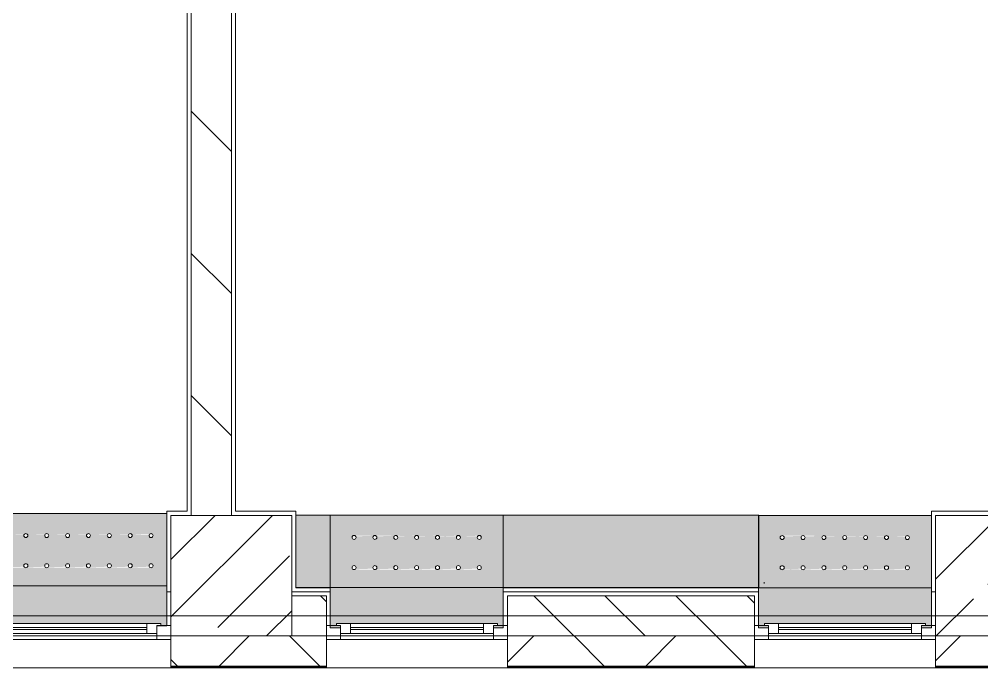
# Model space of a CAD drawing. Header units: millimetres. Extents: x 63482 to 319368, y -8553 to 29000.
# Drawn here: x 163244 to 168029, y -258 to 2967 of the extents above; entities that cross this region are included whole.
import ezdxf

# ---------------------------------------------------------------- set-up
doc = ezdxf.new("R2010")
doc.units = ezdxf.units.MM
doc.layers.add('A-FLOR-2', color=7, linetype='Continuous', lineweight=5, true_color=0xaaaaaa)
doc.layers.add('Знаки-2', color=7, linetype='Continuous', lineweight=5, true_color=0xd7cfbf)
for name, color, linetype, lineweight in [('A-GLAZ-2', 7, 'Continuous', 5), ('A-WALL', 7, 'Continuous', 9), ('A-WALL-4', 7, 'Continuous', 5), ('I-WALL-2', 7, 'Continuous', 5), ('S-COLS', 7, 'Continuous', 5), ('Знаки', 7, 'Continuous', 5), ('Оси', 7, 'Continuous', 9)]:
    doc.layers.add(name, color=color, linetype=linetype, lineweight=lineweight)

# ---------------------------------------------------------------- blocks, each defined once
blk = doc.blocks.new('BSC_Колонна _Прямоугольная - 600х600-V43-Общий план 3 этажа с размещением фрагментов 3_1-3_8')
at = {"layer": 'S-COLS'}
h = blk.add_hatch(dxfattribs=at)
h.set_pattern_fill('FP_33', color=256, style=0, pattern_type=2)
h.set_pattern_definition([(45, (-29509.74, -200), (-285.123, 285.123), []), (45, (-29224.6, -200), (-285.123, 285.123), [504.031, -100.806, 16.764, -84.042])])
h.paths.add_polyline_path([(-300, -300), (300, -300), (300, 300), (-300, 300), (-300, 121.8)])
for p, q in [((300, 300), (-300, 300)), ((-300, 300), (-300, -300)), ((300, -300), (300, 300)), ((-300, -300), (300, -300))]:
    blk.add_line(p, q, dxfattribs=at)
blk = doc.blocks.new('BSC_Колонна _Прямоугольная - 600х600-V64-Общий план 3 этажа с размещением фрагментов 3_1-3_8')
at = {"layer": 'S-COLS'}
h = blk.add_hatch(dxfattribs=at)
h.set_pattern_fill('FP_62', color=256, style=0, pattern_type=2)
h.set_pattern_definition([(45, (-33310, -200), (-285.123, 285.123), []), (45, (-33024.88, -200), (-285.123, 285.123), [504.031, -100.806, 16.764, -84.042])])
h.paths.add_polyline_path([(-300, -300), (300, -300), (300, 300), (-300, 300), (-300, 121.8)])
for p, q in [((300, 300), (-300, 300)), ((-300, 300), (-300, -300)), ((300, -300), (300, 300)), ((-300, -300), (300, -300))]:
    blk.add_line(p, q, dxfattribs=at)
blk = doc.blocks.new('120_Окно_СКБ_1Ст - 120_Окно_СКБ_1Ст 900х2500_h_-V150-Общий план 3 этажа с размещением фрагментов 3_1-3_8')
at = {"layer": 'A-GLAZ-2'}
for p, q in [((-450, -127), (-450, -57)), ((-450, -57), (-380, -57)), ((450, -57), (-450, -57)), ((-380, -57), (-380, -127)), ((380, -87), (-380, -87)), ((-380, -87), (-380, -127)), ((-330, -137), (-330, -87)), ((330, -137), (330, -87)), ((380, -127), (380, -57)), ((380, -57), (450, -57)), ((380, -127), (380, -87)), ((450, -57), (450, -127)), ((-380, -127), (-450, -127)), ((-450, -127), (-429, -127)), ((-380, -127), (-400, -127)), ((-400, -127), (-400, -137)), ((-400, -137), (400, -137)), ((400, -137), (-400, -137)), ((-330, -107), (330, -107)), ((330, -117), (-330, -117)), ((450, -127), (380, -127)), ((400, -127), (380, -127)), ((400, -137), (400, -127)), ((431, -127), (450, -127))]:
    blk.add_line(p, q, dxfattribs=at)
blk = doc.blocks.new('120_Окно_СКБ_1Ст - 120_Окно_СКБ_1Ст 900х2500_h_-22445987-Общий план 3 этажа с размещением фрагментов 3_1-3_8')
at = {"layer": 'A-GLAZ-2'}
for p, q in [((-450, -127), (-450, -57)), ((-450, -57), (-380, -57)), ((450, -57), (-450, -57)), ((-380, -57), (-380, -127)), ((380, -87), (-380, -87)), ((-380, -87), (-380, -127)), ((-330, -137), (-330, -87)), ((330, -137), (330, -87)), ((380, -127), (380, -57)), ((380, -57), (450, -57)), ((380, -127), (380, -87)), ((450, -57), (450, -127)), ((-380, -127), (-450, -127)), ((-450, -127), (-430, -127)), ((-380, -127), (-400, -127)), ((-400, -127), (-400, -137)), ((-400, -137), (400, -137)), ((400, -137), (-400, -137)), ((-330, -107), (330, -107)), ((330, -117), (-330, -117)), ((450, -127), (380, -127)), ((400, -127), (380, -127)), ((400, -137), (400, -127)), ((430, -127), (450, -127))]:
    blk.add_line(p, q, dxfattribs=at)
blk = doc.blocks.new('120_Окно_СКБ_2Ст - 120_Окно_СКБ_2Ст 2800х2500_створка_-22445922-Общий план 3 этажа с размещением фрагментов 3_1-3_8')
at = {"layer": 'A-GLAZ-2'}
for p, q in [((-1400, -127), (-1400, -57)), ((-1400, -57), (-1330, -57)), ((1400, -57), (-1400, -57)), ((-1330, -57), (-1330, -127)), ((500, -87), (-1330, -87)), ((-1330, -87), (-1330, -127)), ((-1280, -137), (-1280, -87)), ((450, -137), (450, -87)), ((500, -127), (500, -57)), ((500, -57), (570, -57)), ((500, -127), (500, -87)), ((570, -57), (570, -127)), ((1330, -87), (570, -87)), ((570, -87), (570, -127)), ((620, -137), (620, -87)), ((1280, -137), (1280, -87)), ((1330, -127), (1330, -57)), ((1330, -57), (1400, -57)), ((1330, -127), (1330, -87)), ((1400, -57), (1400, -127)), ((-1330, -127), (-1400, -127)), ((-1400, -127), (-1378.6, -127)), ((-1330, -127), (-1350, -127)), ((-1350, -127), (-1350, -137)), ((-1350, -137), (520, -137)), ((520, -137), (-1350, -137)), ((-1280, -107), (450, -107)), ((450, -117), (-1280, -117)), ((570, -127), (500, -127)), ((520, -127), (500, -127)), ((520, -137), (520, -127)), ((570, -127), (550, -127)), ((550, -127), (550, -137)), ((550, -137), (1350, -137)), ((1350, -137), (550, -137)), ((620, -107), (1280, -107)), ((1280, -117), (620, -117)), ((1400, -127), (1330, -127)), ((1350, -127), (1330, -127)), ((1350, -137), (1350, -127)), ((1381.4, -127), (1400, -127))]:
    blk.add_line(p, q, dxfattribs=at)
blk = doc.blocks.new('Зашивка радиатора_ с перфорацией М4 - Зашивка радиатора_ с перфорацией М4-30943701-Общий план 3 этажа с размещением фрагментов 3_1-3_8')
at = {"layer": 'Знаки-2'}
blk.add_hatch(color=256, dxfattribs=at).paths.add_polyline_path([(1468.6, 380), (1468.6, 378), (1468.6, 368), (-401.4, 368), (-401.4, 378), (-430, 378), (-430, 180), (2330, 180), (2330, 380), (2298.6, 378), (2298.6, 368), (1498.6, 368), (1498.6, 378), (1498.6, 380)])
h = blk.add_hatch(color=256, dxfattribs=at)
h.paths.add_polyline_path([(1459.5, 180), (-430, 180), (-430, -179.9), (2330.2, -179.9), (2330.2, 180), (1709.5, 180)])
h.paths.add_polyline_path([(996.2, 90.4), (2249.9, 85.4), (2249.9, 75.4), (2241.2, 70.4), (2232.6, 75.4), (2232.6, 85.4), (2236.2, 89), (2146.2, 85.4), (2146.2, 75.4), (2137.5, 70.4), (2128.8, 75.4), (2128.8, 85.4), (2132.5, 89), (2042.4, 85.4), (2042.4, 75.4), (2033.7, 70.4), (2025.1, 75.4), (2025.1, 85.4), (2028.7, 89), (1938.7, 85.4), (1938.7, 75.4), (1930, 70.4), (1921.3, 75.4), (1921.3, 85.4), (1925, 89), (1834.9, 85.4), (1834.5, 74.8), (1826.2, 70.4), (1817.6, 75.4), (1817.6, 85.4), (1821.2, 89), (1731.2, 85.4), (1731.2, 75.4), (1722.5, 70.4), (1713.8, 75.4), (1713.8, 85.4), (1709.5, 89), (1627.4, 85.4), (1627.4, 75.4), (1618.7, 70.4), (1610.1, 75.4), (1610.1, 85.4), (1613.7, 89), (1523.7, 85.4), (1523.7, 75.4), (1515, 70.4), (1506.3, 75.4), (1506.3, 85.4), (1510, 89), (1419.9, 85.4), (1419.9, 75.4), (1411.2, 70.4), (1402.6, 75.4), (1402.6, 85.4), (1406.2, 89), (1316.2, 85.4), (1316.2, 75.4), (1307.5, 70.4), (1298.8, 75.4), (1298.8, 85.4), (1302.5, 89), (1212.4, 85.4), (1212.4, 75.4), (1203.7, 70.4), (1195.1, 75.4), (1195.1, 85.4), (1198.7, 89), (1108.7, 85.4), (1108.7, 75.4), (1100, 70.4), (1091.3, 75.4), (1091.3, 85.4), (1095, 89), (1004.9, 85.4), (1004.9, 75.4), (996.2, 70.4), (987.6, 75.4), (987.6, 85.4), (991.2, 89), (901.2, 85.4), (901.2, 75.4), (892.5, 70.4), (883.8, 75.4), (883.8, 85.4), (887.5, 89), (797.4, 85.4), (797.4, 75.4), (788.7, 70.4), (780.1, 75.4), (780.1, 85.4), (783.7, 89), (693.7, 85.4), (693.7, 75.4), (685, 70.4), (676.3, 75.4), (676.3, 85.4), (680, 89), (589.9, 85.4), (589.9, 75.4), (581.2, 70.4), (572.6, 75.4), (572.6, 85.4), (576.2, 89), (486.2, 85.4), (486.2, 75.4), (477.5, 70.4), (468.8, 75.4), (468.8, 85.4), (472.5, 89), (382.4, 85.4), (382.4, 75.4), (373.7, 70.4), (365.1, 75.4), (365.1, 85.4), (368.7, 89), (278.7, 85.4), (278.7, 75.4), (270, 70.4), (261.3, 75.4), (261.3, 85.4), (265, 89), (174.9, 85.4), (174.9, 75.4), (166.2, 70.4), (157.6, 75.4), (157.6, 85.4), (161.2, 89), (71.2, 85.4), (71.2, 75.4), (62.5, 70.4), (53.8, 75.4), (53.8, 85.4), (57.5, 89), (-32.6, 85.4), (-32.6, 75.4), (-41.3, 70.4), (-49.9, 75.4), (-49.9, 85.4), (-46.3, 89), (-136.3, 85.4), (-136.3, 75.4), (-145, 70.4), (-153.7, 75.4), (-153.7, 85.4), (-150, 89), (-240.1, 85.4), (-240.1, 75.4), (-248.8, 70.4), (-257.4, 75.4), (-257.4, 85.4), (-253.8, 89), (-343.8, 85.4), (-343.8, 75.4), (-352.5, 70.4), (-361.2, 75.4), (-361.2, 85.4), (-352.5, 90.4), (-349.9, 90), (959.5, 90.4)])
h.paths.add_polyline_path([(788.7, -59.6), (797.4, -64.6), (797.4, -74.6), (793.7, -78.3), (883.8, -74.6), (883.8, -64.6), (892.5, -59.6), (901.2, -64.6), (901.2, -74.6), (897.5, -78.3), (987.6, -74.6), (987.6, -64.6), (996.2, -59.6), (1004.9, -64.6), (1004.9, -74.6), (1001.2, -78.3), (1091.3, -74.6), (1091.3, -64.6), (1100, -59.6), (1108.7, -64.6), (1108.7, -74.6), (1105, -78.3), (1195.1, -74.6), (1195.1, -64.6), (1203.7, -59.6), (1212.4, -64.6), (1212.4, -74.6), (1209.5, -78.3), (1298.8, -74.6), (1298.8, -64.6), (1307.5, -59.6), (1316.2, -64.6), (1316.2, -74.6), (1312.5, -78.3), (1402.6, -74.6), (1402.6, -64.6), (1411.2, -59.6), (1419.9, -64.6), (1419.9, -74.6), (1416.2, -78.3), (1506.3, -74.6), (1506.3, -64.6), (1515, -59.6), (1523.7, -64.6), (1523.7, -74.6), (1520, -78.3), (1610.1, -74.6), (1610.1, -64.6), (1618.7, -59.6), (1627.4, -64.6), (1627.4, -74.6), (1623.7, -78.3), (1713.8, -74.6), (1713.8, -64.6), (1722.5, -59.6), (1731.2, -64.6), (1731.2, -74.6), (1727.5, -78.3), (1817.6, -74.6), (1817.6, -64.6), (1826.2, -59.6), (1834.9, -64.6), (1834.5, -75.2), (1834.5, -78.3), (1921.3, -74.6), (1921.3, -64.6), (1930, -59.6), (1938.7, -64.6), (1938.7, -74.6), (1935, -78.3), (2025.1, -74.6), (2025.1, -64.6), (2033.7, -59.6), (2042.4, -64.6), (2042.4, -74.6), (2038.7, -78.3), (2128.8, -74.6), (2128.8, -64.6), (2137.5, -59.6), (2146.2, -64.6), (2146.2, -74.6), (2142.5, -78.3), (2232.6, -74.6), (2232.6, -64.6), (2241.2, -59.6), (2249.9, -64.6), (2249.9, -74.6), (2241.2, -79.6), (2209.5, -79.3), (-361.2, -74.6), (-361.2, -64.6), (-352.5, -59.6), (-343.8, -64.6), (-343.8, -74.6), (-347.5, -78.3), (-257.4, -74.6), (-257.4, -64.6), (-248.8, -59.6), (-240.1, -64.6), (-240.1, -74.6), (-243.8, -78.3), (-153.7, -74.6), (-153.7, -64.6), (-145, -59.6), (-136.3, -64.6), (-136.3, -74.6), (-140, -78.3), (-49.9, -74.6), (-49.9, -64.6), (-40.4, -59.8), (-32.6, -64.6), (-32.6, -74.6), (-36.3, -78.3), (53.8, -74.6), (53.8, -64.6), (62.5, -59.6), (71.2, -64.6), (71.2, -74.6), (67.5, -78.3), (157.6, -74.6), (157.6, -64.6), (166.2, -59.6), (174.9, -64.6), (174.9, -74.6), (171.2, -78.3), (261.3, -74.6), (261.3, -64.6), (270, -59.6), (278.7, -64.6), (278.7, -74.6), (275, -78.3), (365.1, -74.6), (365.1, -64.6), (373.7, -59.6), (382.4, -64.6), (382.4, -74.6), (378.7, -78.3), (468.8, -74.6), (468.8, -64.6), (477.5, -59.6), (486.2, -64.6), (486.2, -74.6), (482.5, -78.3), (572.6, -74.6), (572.6, -64.6), (581.2, -59.6), (589.9, -64.6), (589.9, -74.6), (586.2, -78.3), (676.3, -74.6), (676.3, -64.6), (685, -59.6), (693.7, -64.6), (693.7, -74.6), (690, -78.3), (780.1, -74.6), (780.1, -64.6), (786.2, -60)])
at = {"layer": 'Знаки'}
for p, q in [((-381.4, 380), (-430, 380)), ((-430, 380), (-430, 180)), ((1518.6, 380), (1448.6, 380)), ((2330, 380), (2278.6, 380)), ((2330, 180), (2330, 380)), ((-430, 180), (2330, 180)), ((2330.2, 180), (-430, 180)), ((-430, 180), (-430, -179.9)), ((2330.2, -179.9), (2330.2, 180)), ((-430, -179.9), (2330.2, -179.9))]:
    blk.add_line(p, q, dxfattribs=at)
for centre, start, end in [((-352.5, 80.4), 0, 180), ((-352.5, 80.4), 180, 0), ((-248.8, 80.4), 0, 180), ((-248.8, 80.4), 180, 0), ((-145, 80.4), 0, 180), ((-145, 80.4), 180, 0), ((-41.3, 80.4), 0, 180), ((-41.3, 80.4), 180, 0), ((62.5, 80.4), 0, 180), ((62.5, 80.4), 180, 0), ((166.2, 80.4), 0, 180), ((166.2, 80.4), 180, 0), ((270, 80.4), 0, 180), ((270, 80.4), 180, 360), ((373.7, 80.4), 0, 180), ((373.7, 80.4), 180, 0), ((477.5, 80.4), 0, 180), ((477.5, 80.4), 180, 360), ((581.2, 80.4), 0, 180), ((581.2, 80.4), 180, 0), ((685, 80.4), 0, 180), ((685, 80.4), 180, 0), ((788.7, 80.4), 0, 180), ((788.7, 80.4), 180, 360), ((892.5, 80.4), 0, 180), ((892.5, 80.4), 180, 0), ((996.2, 80.4), 0, 180), ((996.2, 80.4), 180, 360), ((1100, 80.4), 0, 180), ((1100, 80.4), 180, 0), ((1203.7, 80.4), 0, 180), ((1203.7, 80.4), 180, 0), ((1307.5, 80.4), 0, 180), ((1307.5, 80.4), 180, 360), ((1411.2, 80.4), 0, 180), ((1411.2, 80.4), 180, 0), ((1515, 80.4), 0, 180), ((1515, 80.4), 180, 0), ((1618.7, 80.4), 0, 180), ((1618.7, 80.4), 180, 0), ((1722.5, 80.4), 0, 180), ((1722.5, 80.4), 180, 0), ((1826.2, 80.4), 0, 180), ((1826.2, 80.4), 180, 360), ((1930, 80.4), 0, 180), ((1930, 80.4), 180, 0), ((2033.7, 80.4), 0, 180), ((2033.7, 80.4), 180, 0), ((2137.5, 80.4), 0, 180), ((2137.5, 80.4), 180, 0), ((2241.2, 80.4), 0, 180), ((2241.2, 80.4), 180, 0), ((-352.5, -69.6), 0, 180), ((-352.5, -69.6), 180, 0), ((-248.8, -69.6), 0, 180), ((-248.8, -69.6), 180, 0), ((-145, -69.6), 0, 180), ((-145, -69.6), 180, 0), ((-41.3, -69.6), 0, 180), ((-41.3, -69.6), 180, 0), ((62.5, -69.6), 0, 180), ((62.5, -69.6), 180, 0), ((166.2, -69.6), 0, 180), ((166.2, -69.6), 180, 0), ((270, -69.6), 0, 180), ((270, -69.6), 180, 0), ((373.7, -69.6), 0, 180), ((373.7, -69.6), 180, 0), ((477.5, -69.6), 0, 180), ((477.5, -69.6), 180, 0), ((581.2, -69.6), 0, 180), ((581.2, -69.6), 180, 0), ((685, -69.6), 0, 180), ((685, -69.6), 180, 0), ((788.7, -69.6), 0, 180), ((788.7, -69.6), 180, 0), ((892.5, -69.6), 0, 180), ((892.5, -69.6), 180, 0), ((996.2, -69.6), 0, 180), ((996.2, -69.6), 180, 0), ((1100, -69.6), 0, 180), ((1100, -69.6), 180, 0), ((1203.7, -69.6), 0, 180), ((1203.7, -69.6), 180, 0), ((1307.5, -69.6), 0, 180), ((1307.5, -69.6), 180, 0), ((1411.2, -69.6), 0, 180), ((1411.2, -69.6), 180, 0), ((1515, -69.6), 0, 180), ((1515, -69.6), 180, 0), ((1618.7, -69.6), 0, 180), ((1618.7, -69.6), 180, 0), ((1722.5, -69.6), 0, 180), ((1722.5, -69.6), 180, 0), ((1826.2, -69.6), 0, 180), ((1826.2, -69.6), 180, 0), ((1930, -69.6), 0, 180), ((1930, -69.6), 180, 0), ((2033.7, -69.6), 0, 180), ((2033.7, -69.6), 180, 0), ((2137.5, -69.6), 0, 180), ((2137.5, -69.6), 180, 0), ((2241.2, -69.6), 0, 180), ((2241.2, -69.6), 180, 0)]:
    blk.add_arc(centre, 10, start, end, dxfattribs=at)
blk = doc.blocks.new('Зашивка радиатора_ с перфорацией М1 - Зашивка радиатора_ с перфорацией М1-V201-Общий план 3 этажа с размещением фрагментов 3_1-3_8')
at = {"layer": 'Знаки-2'}
blk.add_hatch(color=256, dxfattribs=at).paths.add_polyline_path([(430, 380), (379, 380), (383.1, 368.5), (399, 368.5), (399, 358.5), (-401, 358.5), (-401, 368.5), (-381, 368.5), (-381, 380), (-430, 380), (-430, 180), (430, 180), (430, 368.5)])
h = blk.add_hatch(color=256, dxfattribs=at)
h.paths.add_polyline_path([(430.2, 180), (-430, 180), (-430, -179.9), (430.2, -179.9), (430.2, -1.3)])
h.paths.add_polyline_path([(312.2, 90.4), (320.9, 85.4), (320.9, 75.4), (312.2, 70.4), (303.6, 75.4), (303.6, 85.4), (307.3, 89), (217.2, 85.4), (217.2, 75.4), (208.5, 70.4), (199.8, 75.4), (199.8, 85.4), (203.5, 89), (113.4, 85.4), (113.4, 75.4), (104.7, 70.4), (96.1, 75.4), (96.1, 85.4), (99.8, 89), (9.7, 85.4), (9.7, 75.4), (1, 70.4), (-7.7, 75.4), (-7.7, 85.4), (-4, 89), (-94.1, 85.4), (-94.1, 75.4), (-102.8, 70.4), (-111.4, 75.4), (-111.4, 85.4), (-107.8, 89), (-197.8, 85.4), (-197.8, 75.4), (-206.5, 70.4), (-215.2, 75.4), (-215.2, 85.4), (-211.5, 89), (-301.6, 85.4), (-301.6, 75.4), (-310.3, 70.4), (-318.9, 75.4), (-318.9, 85.4), (-310.3, 90.4), (-307.7, 90), (309.7, 90)])
h.paths.add_polyline_path([(-310.3, -59.6), (-301.6, -64.6), (-301.6, -74.6), (-305.2, -78.3), (-215.2, -74.6), (-215.2, -64.6), (-206.5, -59.6), (-197.8, -64.6), (-197.8, -74.6), (-201.5, -78.3), (-111.4, -74.6), (-111.4, -64.6), (-102.8, -59.6), (-94.1, -64.6), (-94.1, -74.6), (-97.7, -78.3), (-7.7, -74.6), (-7.7, -64.6), (1, -59.6), (9.7, -64.6), (9.7, -74.6), (6, -78.3), (96.1, -74.6), (96.1, -64.6), (104.7, -59.6), (113.4, -64.6), (113.4, -74.6), (109.8, -78.3), (199.8, -74.6), (199.8, -64.6), (208.5, -59.6), (217.2, -64.6), (217.2, -74.6), (213.5, -78.3), (303.6, -74.6), (303.6, -64.6), (312.2, -59.6), (320.9, -64.6), (320.9, -74.6), (312.2, -79.6), (309.7, -79.3), (-318.9, -74.6), (-318.9, -64.6), (-312.8, -60)])
at = {"layer": 'Знаки'}
for p, q in [((-381, 380), (-430, 380)), ((-430, 380), (-430, 180)), ((430, 380), (383.1, 380)), ((430, 180), (430, 380)), ((-430, 180), (430, 180)), ((430.2, 180), (-430, 180)), ((-430, 180), (-430, -179.9)), ((430.2, -179.9), (430.2, 180)), ((-430, -179.9), (430.2, -179.9))]:
    blk.add_line(p, q, dxfattribs=at)
for centre, start, end in [((-310.3, 80.4), 180, 0), ((-310.3, 80.4), 0, 180), ((-206.5, 80.4), 0, 180), ((-206.5, 80.4), 180, 360), ((-102.8, 80.4), 0, 180), ((-102.8, 80.4), 180, 0), ((1, 80.4), 0, 180), ((1, 80.4), 180, 0), ((104.7, 80.4), 0, 180), ((104.7, 80.4), 180, 360), ((208.5, 80.4), 0, 180), ((208.5, 80.4), 180, 0), ((312.2, 80.4), 0, 180), ((312.2, 80.4), 180, 0), ((-310.3, -69.6), 0, 180), ((-310.3, -69.6), 180, 0), ((-206.5, -69.6), 0, 180), ((-206.5, -69.6), 180, 0), ((-102.8, -69.6), 0, 180), ((-102.8, -69.6), 180, 0), ((1, -69.6), 0, 180), ((1, -69.6), 180, 0), ((104.7, -69.6), 0, 180), ((104.7, -69.6), 180, 0), ((208.5, -69.6), 0, 180), ((208.5, -69.6), 180, 0), ((312.2, -69.6), 0, 180), ((312.2, -69.6), 180, 0)]:
    blk.add_arc(centre, 10, start, end, dxfattribs=at)
blk = doc.blocks.new('Зашивка радиатора_ с перфорацией М1 - Зашивка радиатора_ с перфорацией М1-30929141-Общий план 3 этажа с размещением фрагментов 3_1-3_8')
at = {"layer": 'Знаки-2'}
blk.add_hatch(color=256, dxfattribs=at).paths.add_polyline_path([(-430, 380), (-430, 180), (430, 180), (430, 380), (380, 380), (380, 368.5), (400, 368.5), (400, 358.5), (-400, 358.5), (-400, 368.5), (-380, 368.5), (-380, 380), (-400, 380)])
h = blk.add_hatch(color=256, dxfattribs=at)
h.paths.add_polyline_path([(260.6, 180), (-430, 180), (-430, -179.9), (430.2, -179.9), (430.2, 180)])
h.paths.add_polyline_path([(208.5, 90.4), (211.1, 90), (320.9, 85.4), (320.9, 75.4), (312.2, 70.4), (303.6, 75.4), (303.6, 85.4), (307.2, 89), (217.2, 85.4), (217.2, 75.4), (208.5, 70.4), (199.8, 75.4), (199.8, 85.4), (203.5, 89), (113.4, 85.4), (113.4, 75.4), (104.7, 70.4), (96.1, 75.4), (96.1, 85.4), (99.7, 89), (9.7, 85.4), (9.7, 75.4), (1, 70.4), (-7.7, 75.4), (-7.7, 85.4), (-4, 89), (-94.1, 85.4), (-94.1, 75.4), (-102.8, 70.4), (-111.4, 75.4), (-111.4, 85.4), (-107.8, 89), (-197.8, 85.4), (-197.8, 75.4), (-206.5, 70.4), (-215.2, 75.4), (-215.2, 85.4), (-211.5, 89), (-301.6, 85.4), (-301.6, 75.4), (-310.3, 70.4), (-318.9, 75.4), (-318.9, 85.4), (-310.3, 90.4), (-307.7, 90), (104.7, 90.4)])
h.paths.add_polyline_path([(1, -59.6), (9.7, -64.6), (9.7, -74.6), (10.6, -78.3), (96.1, -74.6), (96.1, -64.6), (104.7, -59.6), (113.4, -64.6), (113.4, -74.6), (109.8, -78.3), (199.8, -74.6), (199.8, -64.6), (208.5, -59.6), (217.2, -64.6), (217.2, -74.6), (213.5, -78.3), (303.6, -74.6), (303.6, -64.6), (312.2, -59.6), (320.9, -64.6), (320.9, -74.6), (312.2, -79.6), (309.7, -79.3), (-318.9, -74.6), (-318.9, -64.6), (-310.3, -59.6), (-301.6, -64.6), (-301.6, -74.6), (-305.3, -78.3), (-215.2, -74.6), (-215.2, -64.6), (-206.5, -59.6), (-197.8, -64.6), (-197.8, -74.6), (-201.5, -78.3), (-111.4, -74.6), (-111.4, -64.6), (-102.8, -59.6), (-94.1, -64.6), (-94.1, -74.6), (-97.8, -78.3), (-7.7, -74.6), (-7.7, -64.6), (-1.6, -60)])
at = {"layer": 'Знаки'}
for p, q in [((-380, 380), (-430, 380)), ((-430, 380), (-430, 180)), ((430, 380), (380, 380)), ((430, 180), (430, 380)), ((-430, 180), (430, 180)), ((430.2, 180), (-430, 180)), ((-430, 180), (-430, -179.9)), ((430.2, -179.9), (430.2, 180)), ((-430, -179.9), (430.2, -179.9))]:
    blk.add_line(p, q, dxfattribs=at)
for centre, start, end in [((-310.3, 80.4), 180, 0), ((-310.3, 80.4), 0, 180), ((-206.5, 80.4), 0, 180), ((-206.5, 80.4), 180, 360), ((-102.8, 80.4), 0, 180), ((-102.8, 80.4), 180, 0), ((1, 80.4), 0, 180), ((1, 80.4), 180, 0), ((104.7, 80.4), 0, 180), ((104.7, 80.4), 180, 360), ((208.5, 80.4), 0, 180), ((208.5, 80.4), 180, 0), ((312.2, 80.4), 0, 180), ((312.2, 80.4), 180, 0), ((-310.3, -69.6), 0, 180), ((-310.3, -69.6), 180, 0), ((-206.5, -69.6), 0, 180), ((-206.5, -69.6), 180, 0), ((-102.8, -69.6), 0, 180), ((-102.8, -69.6), 180, 0), ((1, -69.6), 0, 180), ((1, -69.6), 180, 0), ((104.7, -69.6), 0, 180), ((104.7, -69.6), 180, 0), ((208.5, -69.6), 0, 180), ((208.5, -69.6), 180, 0), ((312.2, -69.6), 0, 180), ((312.2, -69.6), 180, 0)]:
    blk.add_arc(centre, 10, start, end, dxfattribs=at)
blk = doc.blocks.new('Зашивка без перфорации М3 - М3_23-31152500-Общий план 3 этажа с размещением фрагментов 3_1-3_8')
at = {"layer": 'Знаки-2'}
blk.add_hatch(color=256, dxfattribs=at).paths.add_polyline_path([(152.6, 180), (-430, 180), (-430, -179.9), (840.2, -179.9), (840.2, 180), (652.6, 180)])
at = {"layer": 'Знаки'}
for p, q in [((840.2, 180), (-430, 180)), ((-430, 180), (-430, -179.9)), ((840.2, -179.9), (840.2, 180)), ((-430, -179.9), (840.2, -179.9))]:
    blk.add_line(p, q, dxfattribs=at)
blk = doc.blocks.new('Зашивка без перфорации М3 - М3_6-30986740-Общий план 3 этажа с размещением фрагментов 3_1-3_8')
at = {"layer": 'Знаки-2'}
blk.add_hatch(color=256, dxfattribs=at).paths.add_polyline_path([(-430, 180), (-430, -179.9), (-259.8, -179.9), (-259.8, 180)])
at = {"layer": 'Знаки'}
for p, q in [((-259.8, 180), (-430, 180)), ((-430, 180), (-430, -179.9)), ((-259.8, -179.9), (-259.8, 180)), ((-430, -179.9), (-259.8, -179.9))]:
    blk.add_line(p, q, dxfattribs=at)
blk = doc.blocks.new('Зашивка_ опоясывающая панель - Зашивка_ опоясывающая панель-31040900-Общий план 3 этажа с размещением фрагментов 3_1-3_8')
at = {"layer": 'Знаки-2'}
blk.add_hatch(color=256, dxfattribs=at).paths.add_polyline_path([(-406, -160), (-406, -159.5), (-430, -160)])
at = {"layer": 'Знаки'}
blk.add_line((-430, -160), (-406, -160), dxfattribs=at)
blk = doc.blocks.new('Зашивка_ опоясывающая панель - Зашивка_ опоясывающая панель-V203-Общий план 3 этажа с размещением фрагментов 3_1-3_8')
at = {"layer": 'Знаки'}
blk.add_line((-406, -133.1), (-406, -139.1), dxfattribs=at)

msp = doc.modelspace()

# ---------------------------------------------------------------- hatches: boundary and pattern name
at = {"layer": 'A-WALL-4'}
h = msp.add_hatch(dxfattribs=at)
h.set_pattern_fill('FP_50', color=256, style=0, pattern_type=2)
h.set_pattern_definition([(135, (134788.6, 0), (-176.7767, -176.7767), [])])
h.paths.add_polyline_path([(199948.6, -100), (200198.6, -100), (200198.6, 100), (199948.6, 100)])
h.paths.add_polyline_path([(189836.4, -100), (190298.6, -100), (190298.6, 100), (189548.6, 100), (189548.6, -100)])
h.paths.add_polyline_path([(191698.6, -100), (192598.6, -100), (192598.6, 100), (191698.6, 100), (191698.6, -52.2)])
h.paths.add_polyline_path([(199048.6, -100), (199048.6, 100), (198498.6, 100), (198498.6, -100), (198836, -100)])
h.paths.add_polyline_path([(196198.6, -100), (196398.6, -100), (196398.6, 100), (196198.6, 100), (196198.6, 42.9)])
h.paths.add_polyline_path([(182836.6, -100), (182948.6, -100), (182948.6, 100), (182698.6, 100), (182698.6, -100)])
h.paths.add_polyline_path([(178836.8, -100), (179098.6, -100), (179098.6, 100), (178198.6, 100), (178198.6, -100), (178336.8, -100)])
h.paths.add_polyline_path([(185048.6, -100), (185798.6, -100), (185798.6, 100), (185048.6, 100), (185048.6, 26)])
h.paths.add_polyline_path([(187198.6, -100), (187448.6, -100), (187448.6, 100), (187198.6, 100), (187198.6, 33.3)])
h.paths.add_polyline_path([(177698.6, -100), (177698.6, 100), (177448.6, 100), (177448.6, -100)])
h.paths.add_polyline_path([(176336.9, -100), (176548.6, -100), (176548.6, 100), (175928.6, 100), (175928.6, -100)])
h.paths.add_polyline_path([(165837.3, -100), (166898.6, -100), (166898.6, 100), (165671.4, 100), (165671.4, -100)])
h.paths.add_polyline_path([(172778.6, -100), (172778.6, 100), (172211.6, 100), (172211.6, -100), (172337, -100)])
h.paths.add_polyline_path([(170837.1, -100), (171311.6, -100), (171311.6, 100), (170758.6, 100), (170758.6, -100)])
h.paths.add_polyline_path([(173278.6, -100), (173328.6, -100), (173328.6, 100), (173278.6, 100)])
h.paths.add_polyline_path([(164771.4, -100), (164771.4, 100), (164598.3, 100), (164598.3, -100)])
h.paths.add_polyline_path([(168398.6, -100), (168658.6, -100), (168658.6, 100), (168398.6, 100), (168398.6, 39.5)])
h.paths.add_polyline_path([(151337.8, -100), (152048.6, -100), (152048.6, 100), (151298.6, 100), (151298.6, -100)])
h.paths.add_polyline_path([(156698.6, -100), (156698.6, 100), (156398.6, 100), (156398.6, -100)])
h.paths.add_polyline_path([(161198.3, -100), (161198.3, 100), (160948.6, 100), (160948.6, -100)])
h.paths.add_polyline_path([(159598.6, -100), (160348.6, -100), (160348.6, 100), (159598.6, 100), (159598.6, 26)])
h.paths.add_polyline_path([(154148.6, -100), (155498.6, -100), (155498.6, 100), (154148.6, 100), (154148.6, 26)])
h.paths.add_polyline_path([(157337.6, -100), (157498.6, -100), (157498.6, 100), (157298.6, 100), (157298.6, -100)])
h.paths.add_polyline_path([(150337.8, -100), (150398.6, -100), (150398.6, 100), (149648.6, 100), (149648.6, -100), (149837.9, -100)])
h.paths.add_polyline_path([(145148.3, -100), (145898.6, -100), (145898.6, 100), (145148.3, 100), (145148.3, 26)])
h.paths.add_polyline_path([(142338.1, -100), (142448.6, -100), (142448.6, 100), (141618.6, 100), (141618.6, -100), (141838.2, -100)])
h.paths.add_polyline_path([(146798.6, -100), (146948.6, -100), (146948.6, 100), (146798.6, 100), (146798.6, 26)])
h = msp.add_hatch(dxfattribs=at)
h.set_pattern_fill('FP_52', color=256, style=0, pattern_type=2)
h.set_pattern_definition([(45, (134788.6, 0), (-353.5534, 353.5534), []), (135, (134788.6, 0), (-353.5534, -353.5534), [])])
h.paths.add_polyline_path([(191198.6, -250), (191415.7, -250), (191415.7, -100), (191198.6, -100)])
h.paths.add_polyline_path([(190298.6, -250), (190298.6, -100), (189548.6, -100), (189548.6, -250), (189836.4, -250)])
h.paths.add_polyline_path([(176336.9, -250), (176548.6, -250), (176548.6, -100), (175928.6, -100), (175928.6, -250)])
h.paths.add_polyline_path([(179098.6, -250), (179098.6, -100), (177448.6, -100), (177448.6, -250), (178836.8, -250)])
h.paths.add_polyline_path([(182198.6, -250), (182948.6, -250), (182948.6, -100), (182198.6, -100)])
h.paths.add_polyline_path([(187448.6, -250), (187448.6, -100), (186698.6, -100), (186698.6, -250), (187336.5, -250)])
h.paths.add_polyline_path([(185048.6, -250), (185798.6, -250), (185798.6, -100), (185048.6, -100)])
h.paths.add_polyline_path([(173828.6, -250), (173828.6, -100), (172211.6, -100), (172211.6, -250), (173337, -250)])
h.paths.add_polyline_path([(168398.6, -250), (168658.6, -250), (168658.6, -100), (167798.6, -100), (167798.6, -250), (168337.2, -250)])
h.paths.add_polyline_path([(166898.6, -250), (166898.6, -100), (165671.4, -100), (165671.4, -250), (166837.2, -250)])
h.paths.add_polyline_path([(170758.6, -250), (171311.6, -250), (171311.6, -100), (170758.6, -100)])
h.paths.add_polyline_path([(163998.3, -250), (164771.4, -250), (164771.4, -100), (163998.3, -100)])
h.paths.add_polyline_path([(154337.7, -250), (155498.6, -250), (155498.6, -100), (154148.6, -100), (154148.6, -250)])
h.paths.add_polyline_path([(159598.6, -250), (161198.3, -250), (161198.3, -100), (159598.6, -100)])
h.paths.add_polyline_path([(151837.8, -250), (152048.6, -250), (152048.6, -100), (151298.6, -100), (151298.6, -250), (151337.8, -250)])
h.paths.add_polyline_path([(149648.6, -250), (150398.6, -250), (150398.6, -100), (149648.6, -100)])
h.paths.add_polyline_path([(157337.6, -250), (157498.6, -250), (157498.6, -100), (156398.6, -100), (156398.6, -250), (156837.6, -250)])
h.paths.add_polyline_path([(142338.1, -250), (143048.3, -250), (143048.3, -100), (141618.6, -100), (141618.6, -250), (141838.2, -250)])
h.paths.add_polyline_path([(147548.6, -250), (147548.6, -100), (146798.6, -100), (146798.6, -250), (147338, -250)])
h.paths.add_polyline_path([(138518.6, -250), (138518.6, -100), (134528.6, -100), (134528.6, -250), (138338.3, -250)])
h.paths.add_polyline_path([(145148.3, -250), (145898.6, -250), (145898.6, -100), (145148.3, -100)])
at = {"layer": 'I-WALL-2'}
h = msp.add_hatch(dxfattribs=at)
h.set_pattern_fill('FP_51', color=256, style=0, pattern_type=2)
h.set_pattern_definition([(135, (134788.6, 0), (-353.553, -353.553), [])])
h.paths.add_polyline_path([(164296.2, 500), (164299.3, 500), (164299.3, 7300), (164099.3, 7300), (164099.3, 500)])

# ---------------------------------------------------------------- linework, layer by layer
at = {"layer": 'A-FLOR-2'}
for p, q in [((164319.3, 7200), (164319.3, 520)), ((164079.3, 520), (164079.3, 6800)), ((163978.3, 140), (163978.3, 520)), ((163978.3, 520), (164079.3, 520)), ((164319.3, 520), (164618.3, 520)), ((164618.3, 520), (164618.3, 140)), ((167778.6, 499.9), (167778.6, 520)), ((167778.6, 520), (168418.6, 520)), ((164618.3, 140), (164790.4, 140)), ((165676.2, 140), (166918.3, 140))]:
    msp.add_line(p, q, dxfattribs=at)
at = {"layer": 'A-WALL'}
for p, q in [((164598.3, -100), (164771.4, -100)), ((165671.4, -100), (166898.6, -100)), ((163998.3, -250), (164771.4, -250)), ((163998.3, -253), (164771.4, -253)), ((165671.4, -250), (166898.6, -250)), ((165671.4, -253), (166898.6, -253)), ((167798.6, -250), (168658.6, -250)), ((167798.6, -253), (168658.6, -253))]:
    msp.add_line(p, q, dxfattribs=at)
at = {"layer": 'A-WALL-4'}
for p, q in [((164771.4, 100), (164598.3, 100)), ((164771.4, -258), (164771.4, 100)), ((166898.6, 100), (165671.4, 100)), ((165671.4, 100), (165671.4, -258)), ((166898.6, -258), (166898.6, 100)), ((161198.3, -100), (163998.3, -100)), ((163998.3, -100), (163998.3, -258)), ((164771.4, -100), (165671.4, -100)), ((166898.6, -100), (167798.6, -100)), ((167798.6, -100), (167798.6, -258)), ((171311.6, -258), (156398.6, -258))]:
    msp.add_line(p, q, dxfattribs=at)
at = {"layer": 'I-WALL-2'}
for p, q in [((164299.3, 500), (164299.3, 7220)), ((164099.3, 6820), (164099.3, 500)), ((163976.9, 120), (163998.3, 120)), ((164598.3, 120), (164790.4, 120)), ((165650.4, 120), (166918.6, 120)), ((167778.6, 120), (167798.6, 120))]:
    msp.add_line(p, q, dxfattribs=at)
at = {"layer": 'Оси'}
msp.add_line((161048.6, 0), (173548.6, 0), dxfattribs=at)

# ---------------------------------------------------------------- block references
at = {"layer": 'A-GLAZ-2', "rotation": 180}
for name, p in [('120_Окно_СКБ_2Ст - 120_Окно_СКБ_2Ст 2800х2500_створка_-22445922-Общий план 3 этажа с размещением фрагментов 3_1-3_8', (162598.3, -175)), ('120_Окно_СКБ_1Ст - 120_Окно_СКБ_1Ст 900х2500_h_-V150-Общий план 3 этажа с размещением фрагментов 3_1-3_8', (165221.4, -175)), ('120_Окно_СКБ_1Ст - 120_Окно_СКБ_1Ст 900х2500_h_-22445987-Общий план 3 этажа с размещением фрагментов 3_1-3_8', (167348.6, -175))]:
    msp.add_blockref(name, p, dxfattribs=at)
at = {"layer": 'S-COLS'}
for name, p in [('BSC_Колонна _Прямоугольная - 600х600-V43-Общий план 3 этажа с размещением фрагментов 3_1-3_8', (164298.3, 200)), ('BSC_Колонна _Прямоугольная - 600х600-V64-Общий план 3 этажа с размещением фрагментов 3_1-3_8', (168098.6, 200))]:
    msp.add_blockref(name, p, dxfattribs=at)
at = {"layer": 'Знаки', "rotation": 180}
for name, p in [('Зашивка радиатора_ с перфорацией М4 - Зашивка радиатора_ с перфорацией М4-30943701-Общий план 3 этажа с размещением фрагментов 3_1-3_8', (163546.9, 330)), ('Зашивка без перфорации М3 - М3_6-30986740-Общий план 3 этажа с размещением фрагментов 3_1-3_8', (164359.2, 320.5)), ('Зашивка радиатора_ с перфорацией М1 - Зашивка радиатора_ с перфорацией М1-V201-Общий план 3 этажа с размещением фрагментов 3_1-3_8', (165220.4, 320.5)), ('Зашивка без перфорации М3 - М3_23-31152500-Общий план 3 этажа с размещением фрагментов 3_1-3_8', (166489.8, 320.5)), ('Зашивка радиатора_ с перфорацией М1 - Зашивка радиатора_ с перфорацией М1-30929141-Общий план 3 этажа с размещением фрагментов 3_1-3_8', (167348.6, 320))]:
    msp.add_blockref(name, p, dxfattribs=at)
at = {"layer": 'Знаки'}
for name, p in [('Зашивка_ опоясывающая панель - Зашивка_ опоясывающая панель-V203-Общий план 3 этажа с размещением фрагментов 3_1-3_8', (167352.4, 300)), ('Зашивка_ опоясывающая панель - Зашивка_ опоясывающая панель-31040900-Общий план 3 этажа с размещением фрагментов 3_1-3_8', (166082.2, 300))]:
    msp.add_blockref(name, p, dxfattribs=at)

doc.saveas('drawing.dxf')
